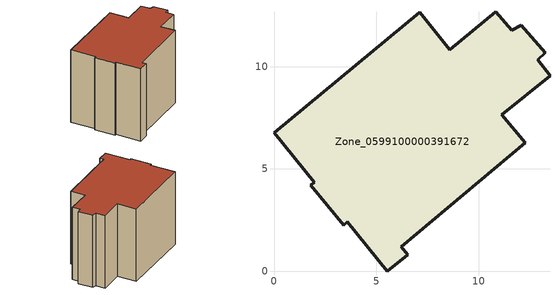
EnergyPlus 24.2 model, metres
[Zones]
Zone_0599100000391672
 floor ground (C_G): 8.6,10.81 10.85,12.67 11.63,11.78 12.09,12.02 13.27,10.68 12.88,10.34 13.49,9.55 11.13,7.65 12.28,6.27 6.21,1.2 6.54,0.81 5.54,0 3.58,2.41 3.4,2.25 1.8,4.2 1.98,4.35 0,6.77 7.12,12.64 z0
 wall outside (C_F): 1.8,4.2 3.4,2.25 3.58,2.41 5.54,0 6.54,0.81 6.21,1.2 12.28,6.27 11.13,7.65 13.49,9.55 12.88,10.34 13.27,10.68 12.09,12.02 11.63,11.78 10.85,12.67 8.6,10.81 7.12,12.64 0,6.77 1.98,4.35 1.8,4.2 z0:9.27
 roof outside (C_R): 7.12,12.64 0,6.77 1.98,4.35 1.8,4.2 3.4,2.25 3.58,2.41 5.54,0 6.54,0.81 6.21,1.2 12.28,6.27 11.13,7.65 13.49,9.55 12.88,10.34 13.27,10.68 12.09,12.02 11.63,11.78 10.85,12.67 8.6,10.81 z9.27
[BUILDING]
Pand.0599100000391672: North Axis=0; Terrain=City; Loads Convergence Tolerance Value=0.04; Temperature Convergence Tolerance Value=0.4; Solar Distribution=FullExterior; Maximum Number of Warmup Days=25; Minimum Number of Warmup Days=1
[Site:Location]
Rotterdam.The.Hague.AP_ZH_NLD Design_Conditions: Latitude=51.96; Longitude=4.45; Time Zone=1; Elevation=-4.5
[SITE:GROUNDTEMPERATURE:BUILDINGSURFACE]
18, 18, 18, 18, 18, 18, 18, 18, 18, 18, 18, 18
[MATERIAL] Thermal Absorptance=0.9; Solar Absorptance=0.7; Visible Absorptance=0.7
Name | Roughness | Thickness | Conductivity | Density | Specific Heat
G.TI.1946 | MediumSmooth | 0.15 | 1 | 540 | 1210
F.TI.1946 | Rough | 0.3 | 0.857143 | 1920 | 840
R.TI.1946 | MediumRough | 0.2 | 0.1 | 1500 | 1000
[CONSTRUCTION]
C_G: G.TI.1946
C_F: F.TI.1946
C_R: R.TI.1946
[ZONE]
Zone_0599100000391672: Type=1; Multiplier=1; Ceiling Height=Autocalculate; Volume=Autocalculate; Floor Area=autocalculate; Part of Total Floor Area=Yes
[ZONEINFILTRATION:DESIGNFLOWRATE]
Infil_Zone_0599100000391672: Zone or ZoneList or Space or SpaceList=Zone_0599100000391672; Schedule=AlwaysOn; Design Flow Rate Calculation Method=Flow/Area; Flow Rate per Floor Area=0.003; Constant Term Coefficient=1; Temperature Term Coefficient=0; Velocity Term Coefficient=0; Velocity Squared Term Coefficient=0
[HVACTEMPLATE:ZONE:IDEALLOADSAIRSYSTEM]
Zone_0599100000391672: Maximum Heating Supply Air Temperature=50; Minimum Cooling Supply Air Temperature=13; Maximum Heating Supply Air Humidity Ratio=0.0156; Minimum Cooling Supply Air Humidity Ratio=0.0077; Heating Limit=NoLimit; Cooling Limit=NoLimit; Dehumidification Control Type=ConstantSensibleHeatRatio; Cooling Sensible Heat Ratio=0.7; Dehumidification Setpoint=60; Humidification Control Type=None; Humidification Setpoint=30; Outdoor Air Method=None; Outdoor Air Flow Rate per Person=0.00944; Outdoor Air Flow Rate per Zone Floor Area=0; Outdoor Air Flow Rate per Zone=0; Demand Controlled Ventilation Type=None; Outdoor Air Economizer Type=NoEconomizer; Heat Recovery Type=None; Sensible Heat Recovery Effectiveness=0.7; Latent Heat Recovery Effectiveness=0.65
[ZONECONTROL:THERMOSTAT]
ThermostatControl_Zone_0599100000391672: Zone or ZoneList=Zone_0599100000391672; Control Type Schedule=DualSetpointControlType; Control 1=Thermostat_Zone_0599100000391672; Temperature Difference Between Cutout And Setpoint=0
[THERMOSTATSETPOINT:DUALSETPOINT]
Thermostat_Zone_0599100000391672: Heating Setpoint Temperature Schedule=HeatingSetpoint_Zone_0599100000391672; Cooling Setpoint Temperature Schedule=CoolingSetpoint_Zone_0599100000391672
[SCHEDULE:COMPACT]
HeatingSetpoint_Zone_0599100000391672: Through: 12/31, For: AllDays, Until: 24:00, 21
CoolingSetpoint_Zone_0599100000391672: Through: 12/31, For: AllDays, Until: 24:00, 24
DualSetpointControlType: Through: 12/31, For: AllDays, Until: 24:00, 4
AlwaysOn: Through: 12/31, For: AllDays, Until: 24:00, 1
